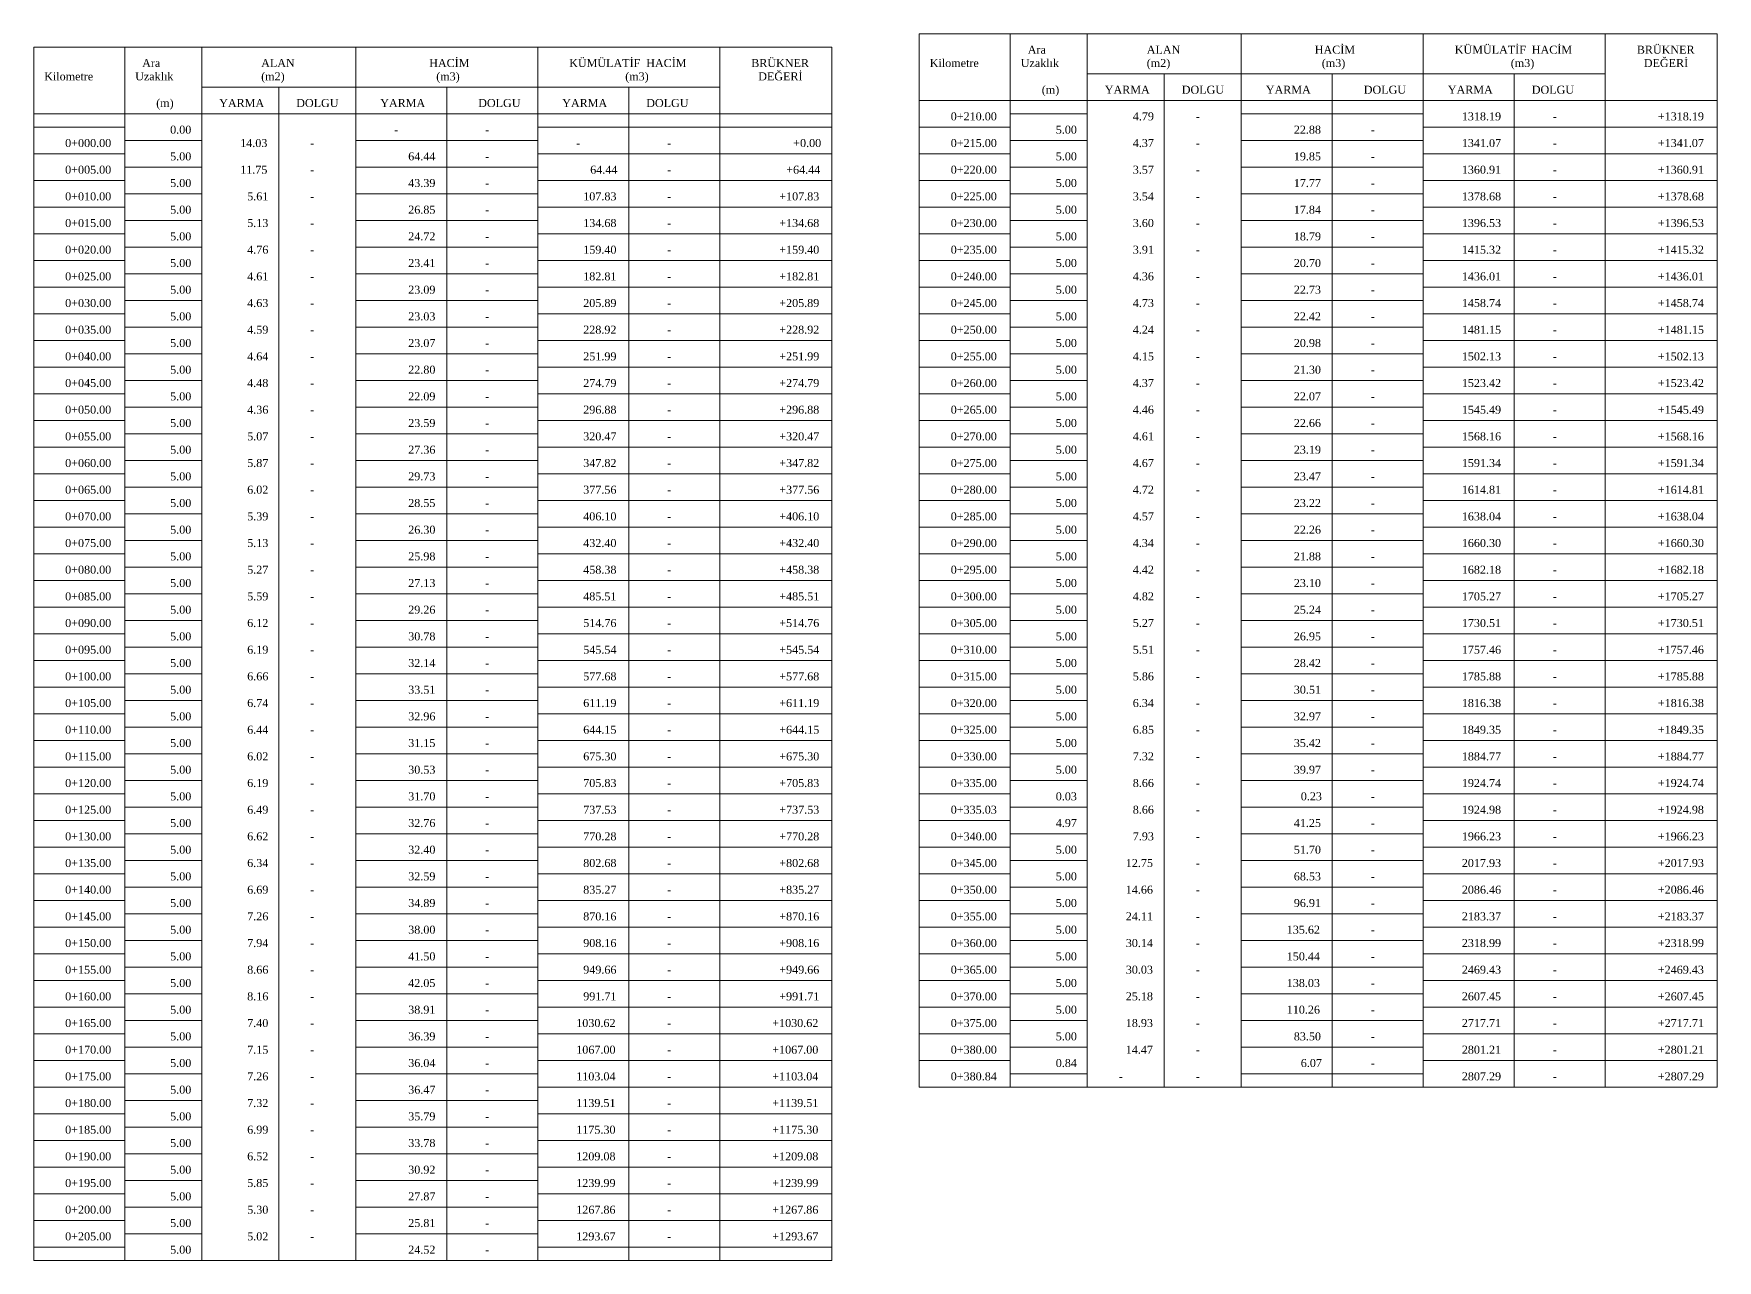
# Model space of a CAD drawing. Header units: metres. Extents: x 478603 to 489313, y 4282657 to 4289463.
# Drawn here: x 485146.6 to 485462.3, y 4284384.2 to 4284614.2 of the extents above; entities that cross this region are included whole.
import ezdxf

# ---------------------------------------------------------------- set-up
doc = ezdxf.new("R2010")
doc.units = ezdxf.units.M
for name, color, linetype, lineweight in [('TB_C', 96, 'Continuous', 0), ('TB_M', 18, 'Continuous', 0), ('TB_R', 1, 'Continuous', 0)]:
    doc.layers.add(name, color=color, linetype=linetype, lineweight=lineweight)
doc.styles.get("Standard").update_dxf_attribs({"font": 'times.ttf'})

msp = doc.modelspace()

# ---------------------------------------------------------------- linework, layer by layer
at = {"layer": 'TB_C'}
for p, q in [((485312.67, 4284614.18), (485462.29, 4284614.18)), ((485312.67, 4284614.18), (485312.67, 4284416.68)), ((485329.73, 4284614.18), (485329.73, 4284416.68)), ((485344.17, 4284614.18), (485344.17, 4284416.68)), ((485373.04, 4284614.18), (485373.04, 4284416.68)), ((485407.17, 4284614.18), (485407.17, 4284416.68)), ((485441.29, 4284614.18), (485441.29, 4284416.68)), ((485462.29, 4284614.18), (485462.29, 4284416.68)), ((485146.64, 4284611.68), (485296.26, 4284611.68)), ((485146.64, 4284611.68), (485146.64, 4284384.18)), ((485163.7, 4284611.68), (485163.7, 4284384.18)), ((485178.14, 4284611.68), (485178.14, 4284384.18)), ((485207.01, 4284611.68), (485207.01, 4284384.18)), ((485241.14, 4284611.68), (485241.14, 4284384.18)), ((485275.26, 4284611.68), (485275.26, 4284384.18)), ((485296.26, 4284611.68), (485296.26, 4284384.18)), ((485344.17, 4284606.68), (485441.29, 4284606.68)), ((485358.61, 4284606.68), (485358.61, 4284416.68)), ((485390.11, 4284606.68), (485390.11, 4284416.68)), ((485424.23, 4284606.68), (485424.23, 4284416.68)), ((485178.14, 4284604.18), (485275.26, 4284604.18)), ((485192.57, 4284604.18), (485192.57, 4284384.18)), ((485224.07, 4284604.18), (485224.07, 4284384.18)), ((485258.2, 4284604.18), (485258.2, 4284384.18)), ((485312.67, 4284601.68), (485462.29, 4284601.68)), ((485146.64, 4284599.18), (485296.26, 4284599.18)), ((485329.73, 4284599.18), (485344.17, 4284599.18)), ((485373.04, 4284599.18), (485407.17, 4284599.18)), ((485146.64, 4284596.68), (485163.7, 4284596.68)), ((485241.14, 4284596.68), (485296.26, 4284596.68)), ((485312.67, 4284596.68), (485329.73, 4284596.68)), ((485407.17, 4284596.68), (485462.29, 4284596.68)), ((485146.64, 4284591.68), (485163.7, 4284591.68)), ((485163.7, 4284594.18), (485178.14, 4284594.18)), ((485207.01, 4284594.18), (485241.14, 4284594.18)), ((485241.14, 4284591.68), (485296.26, 4284591.68)), ((485312.67, 4284591.68), (485329.73, 4284591.68)), ((485329.73, 4284594.18), (485344.17, 4284594.18)), ((485373.04, 4284594.18), (485407.17, 4284594.18)), ((485407.17, 4284591.68), (485462.29, 4284591.68)), ((485163.7, 4284589.18), (485178.14, 4284589.18)), ((485207.01, 4284589.18), (485241.14, 4284589.18)), ((485329.73, 4284589.18), (485344.17, 4284589.18)), ((485373.04, 4284589.18), (485407.17, 4284589.18)), ((485146.64, 4284586.68), (485163.7, 4284586.68)), ((485241.14, 4284586.68), (485296.26, 4284586.68)), ((485312.67, 4284586.68), (485329.73, 4284586.68)), ((485407.17, 4284586.68), (485462.29, 4284586.68)), ((485163.7, 4284584.18), (485178.14, 4284584.18)), ((485207.01, 4284584.18), (485241.14, 4284584.18)), ((485329.73, 4284584.18), (485344.17, 4284584.18)), ((485373.04, 4284584.18), (485407.17, 4284584.18)), ((485146.64, 4284581.68), (485163.7, 4284581.68)), ((485163.7, 4284579.18), (485178.14, 4284579.18)), ((485207.01, 4284579.18), (485241.14, 4284579.18)), ((485241.14, 4284581.68), (485296.26, 4284581.68)), ((485312.67, 4284581.68), (485329.73, 4284581.68)), ((485329.73, 4284579.18), (485344.17, 4284579.18)), ((485373.04, 4284579.18), (485407.17, 4284579.18)), ((485407.17, 4284581.68), (485462.29, 4284581.68)), ((485146.64, 4284576.68), (485163.7, 4284576.68)), ((485241.14, 4284576.68), (485296.26, 4284576.68)), ((485312.67, 4284576.68), (485329.73, 4284576.68)), ((485407.17, 4284576.68), (485462.29, 4284576.68)), ((485163.7, 4284574.18), (485178.14, 4284574.18)), ((485207.01, 4284574.18), (485241.14, 4284574.18)), ((485329.73, 4284574.18), (485344.17, 4284574.18)), ((485373.04, 4284574.18), (485407.17, 4284574.18)), ((485146.64, 4284571.68), (485163.7, 4284571.68)), ((485241.14, 4284571.68), (485296.26, 4284571.68)), ((485312.67, 4284571.68), (485329.73, 4284571.68)), ((485407.17, 4284571.68), (485462.29, 4284571.68)), ((485146.64, 4284566.68), (485163.7, 4284566.68)), ((485163.7, 4284569.18), (485178.14, 4284569.18)), ((485207.01, 4284569.18), (485241.14, 4284569.18)), ((485241.14, 4284566.68), (485296.26, 4284566.68)), ((485312.67, 4284566.68), (485329.73, 4284566.68)), ((485329.73, 4284569.18), (485344.17, 4284569.18)), ((485373.04, 4284569.18), (485407.17, 4284569.18)), ((485407.17, 4284566.68), (485462.29, 4284566.68)), ((485163.7, 4284564.18), (485178.14, 4284564.18)), ((485207.01, 4284564.18), (485241.14, 4284564.18)), ((485329.73, 4284564.18), (485344.17, 4284564.18)), ((485373.04, 4284564.18), (485407.17, 4284564.18)), ((485146.64, 4284561.68), (485163.7, 4284561.68)), ((485241.14, 4284561.68), (485296.26, 4284561.68)), ((485312.67, 4284561.68), (485329.73, 4284561.68)), ((485407.17, 4284561.68), (485462.29, 4284561.68)), ((485163.7, 4284559.18), (485178.14, 4284559.18)), ((485207.01, 4284559.18), (485241.14, 4284559.18)), ((485329.73, 4284559.18), (485344.17, 4284559.18)), ((485373.04, 4284559.18), (485407.17, 4284559.18)), ((485146.64, 4284556.68), (485163.7, 4284556.68)), ((485163.7, 4284554.18), (485178.14, 4284554.18)), ((485207.01, 4284554.18), (485241.14, 4284554.18)), ((485241.14, 4284556.68), (485296.26, 4284556.68)), ((485312.67, 4284556.68), (485329.73, 4284556.68)), ((485329.73, 4284554.18), (485344.17, 4284554.18)), ((485373.04, 4284554.18), (485407.17, 4284554.18)), ((485407.17, 4284556.68), (485462.29, 4284556.68)), ((485146.64, 4284551.68), (485163.7, 4284551.68)), ((485241.14, 4284551.68), (485296.26, 4284551.68)), ((485312.67, 4284551.68), (485329.73, 4284551.68)), ((485407.17, 4284551.68), (485462.29, 4284551.68)), ((485163.7, 4284549.18), (485178.14, 4284549.18)), ((485207.01, 4284549.18), (485241.14, 4284549.18)), ((485329.73, 4284549.18), (485344.17, 4284549.18)), ((485373.04, 4284549.18), (485407.17, 4284549.18)), ((485146.64, 4284546.68), (485163.7, 4284546.68)), ((485241.14, 4284546.68), (485296.26, 4284546.68)), ((485312.67, 4284546.68), (485329.73, 4284546.68)), ((485407.17, 4284546.68), (485462.29, 4284546.68)), ((485146.64, 4284541.68), (485163.7, 4284541.68)), ((485163.7, 4284544.18), (485178.14, 4284544.18)), ((485207.01, 4284544.18), (485241.14, 4284544.18)), ((485241.14, 4284541.68), (485296.26, 4284541.68)), ((485312.67, 4284541.68), (485329.73, 4284541.68)), ((485329.73, 4284544.18), (485344.17, 4284544.18)), ((485373.04, 4284544.18), (485407.17, 4284544.18)), ((485407.17, 4284541.68), (485462.29, 4284541.68)), ((485163.7, 4284539.18), (485178.14, 4284539.18)), ((485207.01, 4284539.18), (485241.14, 4284539.18)), ((485329.73, 4284539.18), (485344.17, 4284539.18)), ((485373.04, 4284539.18), (485407.17, 4284539.18)), ((485146.64, 4284536.68), (485163.7, 4284536.68)), ((485241.14, 4284536.68), (485296.26, 4284536.68)), ((485312.67, 4284536.68), (485329.73, 4284536.68)), ((485407.17, 4284536.68), (485462.29, 4284536.68)), ((485163.7, 4284534.18), (485178.14, 4284534.18)), ((485207.01, 4284534.18), (485241.14, 4284534.18)), ((485329.73, 4284534.18), (485344.17, 4284534.18)), ((485373.04, 4284534.18), (485407.17, 4284534.18)), ((485146.64, 4284531.68), (485163.7, 4284531.68)), ((485163.7, 4284529.18), (485178.14, 4284529.18)), ((485207.01, 4284529.18), (485241.14, 4284529.18)), ((485241.14, 4284531.68), (485296.26, 4284531.68)), ((485312.67, 4284531.68), (485329.73, 4284531.68)), ((485329.73, 4284529.18), (485344.17, 4284529.18)), ((485373.04, 4284529.18), (485407.17, 4284529.18)), ((485407.17, 4284531.68), (485462.29, 4284531.68)), ((485146.64, 4284526.68), (485163.7, 4284526.68)), ((485241.14, 4284526.68), (485296.26, 4284526.68)), ((485312.67, 4284526.68), (485329.73, 4284526.68)), ((485407.17, 4284526.68), (485462.29, 4284526.68)), ((485163.7, 4284524.18), (485178.14, 4284524.18)), ((485207.01, 4284524.18), (485241.14, 4284524.18)), ((485329.73, 4284524.18), (485344.17, 4284524.18)), ((485373.04, 4284524.18), (485407.17, 4284524.18)), ((485146.64, 4284521.68), (485163.7, 4284521.68)), ((485163.7, 4284519.18), (485178.14, 4284519.18)), ((485207.01, 4284519.18), (485241.14, 4284519.18)), ((485241.14, 4284521.68), (485296.26, 4284521.68)), ((485312.67, 4284521.68), (485329.73, 4284521.68)), ((485329.73, 4284519.18), (485344.17, 4284519.18)), ((485373.04, 4284519.18), (485407.17, 4284519.18)), ((485407.17, 4284521.68), (485462.29, 4284521.68)), ((485146.64, 4284516.68), (485163.7, 4284516.68)), ((485241.14, 4284516.68), (485296.26, 4284516.68)), ((485312.67, 4284516.68), (485329.73, 4284516.68)), ((485407.17, 4284516.68), (485462.29, 4284516.68)), ((485163.7, 4284514.18), (485178.14, 4284514.18)), ((485207.01, 4284514.18), (485241.14, 4284514.18)), ((485329.73, 4284514.18), (485344.17, 4284514.18)), ((485373.04, 4284514.18), (485407.17, 4284514.18)), ((485146.64, 4284511.68), (485163.7, 4284511.68)), ((485241.14, 4284511.68), (485296.26, 4284511.68)), ((485312.67, 4284511.68), (485329.73, 4284511.68)), ((485407.17, 4284511.68), (485462.29, 4284511.68)), ((485146.64, 4284506.68), (485163.7, 4284506.68)), ((485163.7, 4284509.18), (485178.14, 4284509.18)), ((485207.01, 4284509.18), (485241.14, 4284509.18)), ((485241.14, 4284506.68), (485296.26, 4284506.68)), ((485312.67, 4284506.68), (485329.73, 4284506.68)), ((485329.73, 4284509.18), (485344.17, 4284509.18)), ((485373.04, 4284509.18), (485407.17, 4284509.18)), ((485407.17, 4284506.68), (485462.29, 4284506.68)), ((485163.7, 4284504.18), (485178.14, 4284504.18)), ((485207.01, 4284504.18), (485241.14, 4284504.18)), ((485329.73, 4284504.18), (485344.17, 4284504.18)), ((485373.04, 4284504.18), (485407.17, 4284504.18)), ((485146.64, 4284501.68), (485163.7, 4284501.68)), ((485241.14, 4284501.68), (485296.26, 4284501.68)), ((485312.67, 4284501.68), (485329.73, 4284501.68)), ((485407.17, 4284501.68), (485462.29, 4284501.68)), ((485163.7, 4284499.18), (485178.14, 4284499.18)), ((485207.01, 4284499.18), (485241.14, 4284499.18)), ((485329.73, 4284499.18), (485344.17, 4284499.18)), ((485373.04, 4284499.18), (485407.17, 4284499.18)), ((485146.64, 4284496.68), (485163.7, 4284496.68)), ((485163.7, 4284494.18), (485178.14, 4284494.18)), ((485207.01, 4284494.18), (485241.14, 4284494.18)), ((485241.14, 4284496.68), (485296.26, 4284496.68)), ((485312.67, 4284496.68), (485329.73, 4284496.68)), ((485329.73, 4284494.18), (485344.17, 4284494.18)), ((485373.04, 4284494.18), (485407.17, 4284494.18)), ((485407.17, 4284496.68), (485462.29, 4284496.68)), ((485146.64, 4284491.68), (485163.7, 4284491.68)), ((485241.14, 4284491.68), (485296.26, 4284491.68)), ((485312.67, 4284491.68), (485329.73, 4284491.68)), ((485407.17, 4284491.68), (485462.29, 4284491.68)), ((485163.7, 4284489.18), (485178.14, 4284489.18)), ((485207.01, 4284489.18), (485241.14, 4284489.18)), ((485329.73, 4284489.18), (485344.17, 4284489.18)), ((485373.04, 4284489.18), (485407.17, 4284489.18)), ((485146.64, 4284486.68), (485163.7, 4284486.68)), ((485241.14, 4284486.68), (485296.26, 4284486.68)), ((485312.67, 4284486.68), (485329.73, 4284486.68)), ((485407.17, 4284486.68), (485462.29, 4284486.68)), ((485146.64, 4284481.68), (485163.7, 4284481.68)), ((485163.7, 4284484.18), (485178.14, 4284484.18)), ((485207.01, 4284484.18), (485241.14, 4284484.18)), ((485241.14, 4284481.68), (485296.26, 4284481.68)), ((485312.67, 4284481.68), (485329.73, 4284481.68)), ((485329.73, 4284484.18), (485344.17, 4284484.18)), ((485373.04, 4284484.18), (485407.17, 4284484.18)), ((485407.17, 4284481.68), (485462.29, 4284481.68)), ((485163.7, 4284479.18), (485178.14, 4284479.18)), ((485207.01, 4284479.18), (485241.14, 4284479.18)), ((485329.73, 4284479.18), (485344.17, 4284479.18)), ((485373.04, 4284479.18), (485407.17, 4284479.18)), ((485146.64, 4284476.68), (485163.7, 4284476.68)), ((485241.14, 4284476.68), (485296.26, 4284476.68)), ((485312.67, 4284476.68), (485329.73, 4284476.68)), ((485407.17, 4284476.68), (485462.29, 4284476.68)), ((485163.7, 4284474.18), (485178.14, 4284474.18)), ((485207.01, 4284474.18), (485241.14, 4284474.18)), ((485329.73, 4284474.18), (485344.17, 4284474.18)), ((485373.04, 4284474.18), (485407.17, 4284474.18)), ((485146.64, 4284471.68), (485163.7, 4284471.68)), ((485163.7, 4284469.18), (485178.14, 4284469.18)), ((485207.01, 4284469.18), (485241.14, 4284469.18)), ((485241.14, 4284471.68), (485296.26, 4284471.68)), ((485312.67, 4284471.68), (485329.73, 4284471.68)), ((485329.73, 4284469.18), (485344.17, 4284469.18)), ((485373.04, 4284469.18), (485407.17, 4284469.18)), ((485407.17, 4284471.68), (485462.29, 4284471.68)), ((485146.64, 4284466.68), (485163.7, 4284466.68)), ((485241.14, 4284466.68), (485296.26, 4284466.68)), ((485312.67, 4284466.68), (485329.73, 4284466.68)), ((485407.17, 4284466.68), (485462.29, 4284466.68)), ((485163.7, 4284464.18), (485178.14, 4284464.18)), ((485207.01, 4284464.18), (485241.14, 4284464.18)), ((485329.73, 4284464.18), (485344.17, 4284464.18)), ((485373.04, 4284464.18), (485407.17, 4284464.18)), ((485146.64, 4284461.68), (485163.7, 4284461.68)), ((485163.7, 4284459.18), (485178.14, 4284459.18)), ((485207.01, 4284459.18), (485241.14, 4284459.18)), ((485241.14, 4284461.68), (485296.26, 4284461.68)), ((485312.67, 4284461.68), (485329.73, 4284461.68)), ((485329.73, 4284459.18), (485344.17, 4284459.18)), ((485373.04, 4284459.18), (485407.17, 4284459.18)), ((485407.17, 4284461.68), (485462.29, 4284461.68)), ((485146.64, 4284456.68), (485163.7, 4284456.68)), ((485241.14, 4284456.68), (485296.26, 4284456.68)), ((485312.67, 4284456.68), (485329.73, 4284456.68)), ((485407.17, 4284456.68), (485462.29, 4284456.68)), ((485163.7, 4284454.18), (485178.14, 4284454.18)), ((485207.01, 4284454.18), (485241.14, 4284454.18)), ((485329.73, 4284454.18), (485344.17, 4284454.18)), ((485373.04, 4284454.18), (485407.17, 4284454.18)), ((485146.64, 4284451.68), (485163.7, 4284451.68)), ((485241.14, 4284451.68), (485296.26, 4284451.68)), ((485312.67, 4284451.68), (485329.73, 4284451.68)), ((485407.17, 4284451.68), (485462.29, 4284451.68)), ((485146.64, 4284446.68), (485163.7, 4284446.68)), ((485163.7, 4284449.18), (485178.14, 4284449.18)), ((485207.01, 4284449.18), (485241.14, 4284449.18)), ((485241.14, 4284446.68), (485296.26, 4284446.68)), ((485312.67, 4284446.68), (485329.73, 4284446.68)), ((485329.73, 4284449.18), (485344.17, 4284449.18)), ((485373.04, 4284449.18), (485407.17, 4284449.18)), ((485407.17, 4284446.68), (485462.29, 4284446.68)), ((485163.7, 4284444.18), (485178.14, 4284444.18)), ((485207.01, 4284444.18), (485241.14, 4284444.18)), ((485329.73, 4284444.18), (485344.17, 4284444.18)), ((485373.04, 4284444.18), (485407.17, 4284444.18)), ((485146.64, 4284441.68), (485163.7, 4284441.68)), ((485241.14, 4284441.68), (485296.26, 4284441.68)), ((485312.67, 4284441.68), (485329.73, 4284441.68)), ((485407.17, 4284441.68), (485462.29, 4284441.68)), ((485163.7, 4284439.18), (485178.14, 4284439.18)), ((485207.01, 4284439.18), (485241.14, 4284439.18)), ((485329.73, 4284439.18), (485344.17, 4284439.18)), ((485373.04, 4284439.18), (485407.17, 4284439.18)), ((485146.64, 4284436.68), (485163.7, 4284436.68)), ((485163.7, 4284434.18), (485178.14, 4284434.18)), ((485207.01, 4284434.18), (485241.14, 4284434.18)), ((485241.14, 4284436.68), (485296.26, 4284436.68)), ((485312.67, 4284436.68), (485329.73, 4284436.68)), ((485329.73, 4284434.18), (485344.17, 4284434.18)), ((485373.04, 4284434.18), (485407.17, 4284434.18)), ((485407.17, 4284436.68), (485462.29, 4284436.68)), ((485146.64, 4284431.68), (485163.7, 4284431.68)), ((485241.14, 4284431.68), (485296.26, 4284431.68)), ((485312.67, 4284431.68), (485329.73, 4284431.68)), ((485407.17, 4284431.68), (485462.29, 4284431.68)), ((485163.7, 4284429.18), (485178.14, 4284429.18)), ((485207.01, 4284429.18), (485241.14, 4284429.18)), ((485329.73, 4284429.18), (485344.17, 4284429.18)), ((485373.04, 4284429.18), (485407.17, 4284429.18)), ((485146.64, 4284426.68), (485163.7, 4284426.68)), ((485241.14, 4284426.68), (485296.26, 4284426.68)), ((485312.67, 4284426.68), (485329.73, 4284426.68)), ((485407.17, 4284426.68), (485462.29, 4284426.68)), ((485146.64, 4284421.68), (485163.7, 4284421.68)), ((485163.7, 4284424.18), (485178.14, 4284424.18)), ((485207.01, 4284424.18), (485241.14, 4284424.18)), ((485241.14, 4284421.68), (485296.26, 4284421.68)), ((485312.67, 4284421.68), (485329.73, 4284421.68)), ((485329.73, 4284424.18), (485344.17, 4284424.18)), ((485373.04, 4284424.18), (485407.17, 4284424.18)), ((485407.17, 4284421.68), (485462.29, 4284421.68)), ((485163.7, 4284419.18), (485178.14, 4284419.18)), ((485207.01, 4284419.18), (485241.14, 4284419.18)), ((485329.73, 4284419.18), (485344.17, 4284419.18)), ((485373.04, 4284419.18), (485407.17, 4284419.18)), ((485146.64, 4284416.68), (485163.7, 4284416.68)), ((485241.14, 4284416.68), (485296.26, 4284416.68)), ((485312.67, 4284416.68), (485462.29, 4284416.68)), ((485163.7, 4284414.18), (485178.14, 4284414.18)), ((485207.01, 4284414.18), (485241.14, 4284414.18)), ((485146.64, 4284411.68), (485163.7, 4284411.68)), ((485163.7, 4284409.18), (485178.14, 4284409.18)), ((485207.01, 4284409.18), (485241.14, 4284409.18)), ((485241.14, 4284411.68), (485296.26, 4284411.68)), ((485146.64, 4284406.68), (485163.7, 4284406.68)), ((485241.14, 4284406.68), (485296.26, 4284406.68)), ((485163.7, 4284404.18), (485178.14, 4284404.18)), ((485207.01, 4284404.18), (485241.14, 4284404.18)), ((485146.64, 4284401.68), (485163.7, 4284401.68)), ((485163.7, 4284399.18), (485178.14, 4284399.18)), ((485207.01, 4284399.18), (485241.14, 4284399.18)), ((485241.14, 4284401.68), (485296.26, 4284401.68)), ((485146.64, 4284396.68), (485163.7, 4284396.68)), ((485241.14, 4284396.68), (485296.26, 4284396.68)), ((485163.7, 4284394.18), (485178.14, 4284394.18)), ((485207.01, 4284394.18), (485241.14, 4284394.18)), ((485146.64, 4284391.68), (485163.7, 4284391.68)), ((485241.14, 4284391.68), (485296.26, 4284391.68)), ((485146.64, 4284386.68), (485163.7, 4284386.68)), ((485163.7, 4284389.18), (485178.14, 4284389.18)), ((485207.01, 4284389.18), (485241.14, 4284389.18)), ((485241.14, 4284386.68), (485296.26, 4284386.68)), ((485146.64, 4284384.18), (485296.26, 4284384.18))]:
    msp.add_line(p, q, dxfattribs=at)

# ---------------------------------------------------------------- texts
at = {"layer": 'TB_M'}
for s, p in [('Ara', (485333.01, 4284610.43)), ('ALAN', (485355.32, 4284610.43)), ('HACİM', (485386.82, 4284610.43)), ('KÜMÜLATİF', (485413.07, 4284610.43)), ('HACİM', (485427.51, 4284610.43)), ('BRÜKNER', (485447.2, 4284610.43)), ('Ara', (485166.98, 4284607.93)), ('ALAN', (485189.29, 4284607.93)), ('HACİM', (485220.79, 4284607.93)), ('KÜMÜLATİF', (485247.04, 4284607.93)), ('HACİM', (485261.48, 4284607.93)), ('BRÜKNER', (485281.17, 4284607.93)), ('Kilometre', (485314.64, 4284607.93)), ('Uzaklık', (485331.7, 4284607.93)), ('(m2)', (485355.32, 4284607.93)), ('(m3)', (485388.14, 4284607.93)), ('(m3)', (485423.57, 4284607.93)), ('DEĞERİ', (485448.51, 4284607.93)), ('Kilometre', (485148.61, 4284605.43)), ('Uzaklık', (485165.67, 4284605.43)), ('(m2)', (485189.29, 4284605.43)), ('(m3)', (485222.11, 4284605.43)), ('(m3)', (485257.54, 4284605.43)), ('DEĞERİ', (485282.48, 4284605.43)), ('(m)', (485335.64, 4284602.93)), ('YARMA', (485347.45, 4284602.93)), ('DOLGU', (485361.89, 4284602.93)), ('YARMA', (485377.64, 4284602.93)), ('DOLGU', (485396.01, 4284602.93)), ('YARMA', (485411.76, 4284602.93)), ('DOLGU', (485427.51, 4284602.93)), ('(m)', (485169.61, 4284600.43)), ('YARMA', (485181.42, 4284600.43)), ('DOLGU', (485195.86, 4284600.43)), ('YARMA', (485211.61, 4284600.43)), ('DOLGU', (485229.98, 4284600.43)), ('YARMA', (485245.73, 4284600.43)), ('DOLGU', (485261.48, 4284600.43)), ('0+210.00', (485318.57, 4284597.93)), ('-', (485364.51, 4284597.93)), ('-', (485431.45, 4284597.93)), ('-', (485214.23, 4284595.43)), ('-', (485231.29, 4284595.43)), ('-', (485397.32, 4284595.43)), ('0+000.00', (485152.54, 4284592.93)), ('-', (485198.48, 4284592.93)), ('-', (485248.36, 4284592.93)), ('-', (485265.42, 4284592.93)), ('0+215.00', (485318.57, 4284592.93)), ('-', (485364.51, 4284592.93)), ('-', (485431.45, 4284592.93)), ('0+005.00', (485152.54, 4284587.93)), ('-', (485198.48, 4284587.93)), ('-', (485231.29, 4284590.43)), ('-', (485265.42, 4284587.93)), ('0+220.00', (485318.57, 4284587.93)), ('-', (485364.51, 4284587.93)), ('-', (485397.32, 4284590.43)), ('-', (485431.45, 4284587.93)), ('-', (485231.29, 4284585.43)), ('-', (485397.32, 4284585.43)), ('0+010.00', (485152.54, 4284582.93)), ('-', (485198.48, 4284582.93)), ('-', (485265.42, 4284582.93)), ('0+225.00', (485318.57, 4284582.93)), ('-', (485364.51, 4284582.93)), ('-', (485431.45, 4284582.93)), ('0+015.00', (485152.54, 4284577.93)), ('-', (485231.29, 4284580.43)), ('0+230.00', (485318.57, 4284577.93)), ('-', (485397.32, 4284580.43)), ('-', (485198.48, 4284577.93)), ('-', (485231.29, 4284575.43)), ('-', (485265.42, 4284577.93)), ('-', (485364.51, 4284577.93)), ('-', (485397.32, 4284575.43)), ('-', (485431.45, 4284577.93)), ('0+020.00', (485152.54, 4284572.93)), ('-', (485198.48, 4284572.93)), ('-', (485265.42, 4284572.93)), ('0+235.00', (485318.57, 4284572.93)), ('-', (485364.51, 4284572.93)), ('-', (485431.45, 4284572.93)), ('-', (485231.29, 4284570.43)), ('-', (485397.32, 4284570.43)), ('0+025.00', (485152.54, 4284567.93)), ('-', (485198.48, 4284567.93)), ('-', (485265.42, 4284567.93)), ('0+240.00', (485318.57, 4284567.93)), ('-', (485364.51, 4284567.93)), ('-', (485431.45, 4284567.93)), ('0+030.00', (485152.54, 4284562.93)), ('-', (485198.48, 4284562.93)), ('-', (485231.29, 4284565.43)), ('-', (485265.42, 4284562.93)), ('0+245.00', (485318.57, 4284562.93)), ('-', (485364.51, 4284562.93)), ('-', (485397.32, 4284565.43)), ('-', (485431.45, 4284562.93)), ('-', (485231.29, 4284560.43)), ('-', (485397.32, 4284560.43)), ('0+035.00', (485152.54, 4284557.93)), ('-', (485198.48, 4284557.93)), ('-', (485265.42, 4284557.93)), ('0+250.00', (485318.57, 4284557.93)), ('-', (485364.51, 4284557.93)), ('-', (485431.45, 4284557.93)), ('0+040.00', (485152.54, 4284552.93)), ('-', (485231.29, 4284555.43)), ('0+255.00', (485318.57, 4284552.93)), ('-', (485397.32, 4284555.43)), ('-', (485198.48, 4284552.93)), ('-', (485231.29, 4284550.43)), ('-', (485265.42, 4284552.93)), ('-', (485364.51, 4284552.93)), ('-', (485397.32, 4284550.43)), ('-', (485431.45, 4284552.93)), ('0+045.00', (485152.54, 4284547.93)), ('-', (485198.48, 4284547.93)), ('-', (485265.42, 4284547.93)), ('0+260.00', (485318.57, 4284547.93)), ('-', (485364.51, 4284547.93)), ('-', (485431.45, 4284547.93)), ('0+050.00', (485152.54, 4284542.93)), ('-', (485231.29, 4284545.43)), ('0+265.00', (485318.57, 4284542.93)), ('-', (485397.32, 4284545.43)), ('-', (485198.48, 4284542.93)), ('-', (485265.42, 4284542.93)), ('-', (485364.51, 4284542.93)), ('-', (485431.45, 4284542.93)), ('0+055.00', (485152.54, 4284537.93)), ('-', (485198.48, 4284537.93)), ('-', (485231.29, 4284540.43)), ('-', (485265.42, 4284537.93)), ('0+270.00', (485318.57, 4284537.93)), ('-', (485364.51, 4284537.93)), ('-', (485397.32, 4284540.43)), ('-', (485431.45, 4284537.93)), ('-', (485231.29, 4284535.43)), ('-', (485397.32, 4284535.43)), ('0+060.00', (485152.54, 4284532.93)), ('-', (485198.48, 4284532.93)), ('-', (485265.42, 4284532.93)), ('0+275.00', (485318.57, 4284532.93)), ('-', (485364.51, 4284532.93)), ('-', (485431.45, 4284532.93)), ('0+065.00', (485152.54, 4284527.93)), ('-', (485198.48, 4284527.93)), ('-', (485231.29, 4284530.43)), ('-', (485265.42, 4284527.93)), ('0+280.00', (485318.57, 4284527.93)), ('-', (485364.51, 4284527.93)), ('-', (485397.32, 4284530.43)), ('-', (485431.45, 4284527.93)), ('-', (485231.29, 4284525.43)), ('-', (485397.32, 4284525.43)), ('0+070.00', (485152.54, 4284522.93)), ('-', (485198.48, 4284522.93)), ('-', (485265.42, 4284522.93)), ('0+285.00', (485318.57, 4284522.93)), ('-', (485364.51, 4284522.93)), ('-', (485431.45, 4284522.93)), ('0+075.00', (485152.54, 4284517.93)), ('-', (485231.29, 4284520.43)), ('0+290.00', (485318.57, 4284517.93)), ('-', (485397.32, 4284520.43)), ('-', (485198.48, 4284517.93)), ('-', (485231.29, 4284515.43)), ('-', (485265.42, 4284517.93)), ('-', (485364.51, 4284517.93)), ('-', (485397.32, 4284515.43)), ('-', (485431.45, 4284517.93)), ('0+080.00', (485152.54, 4284512.93)), ('-', (485198.48, 4284512.93)), ('-', (485265.42, 4284512.93)), ('0+295.00', (485318.57, 4284512.93)), ('-', (485364.51, 4284512.93)), ('-', (485431.45, 4284512.93)), ('-', (485231.29, 4284510.43)), ('-', (485397.32, 4284510.43)), ('0+085.00', (485152.54, 4284507.93)), ('-', (485198.48, 4284507.93)), ('-', (485265.42, 4284507.93)), ('0+300.00', (485318.57, 4284507.93)), ('-', (485364.51, 4284507.93)), ('-', (485431.45, 4284507.93)), ('0+090.00', (485152.54, 4284502.93)), ('-', (485198.48, 4284502.93)), ('-', (485231.29, 4284505.43)), ('-', (485265.42, 4284502.93)), ('0+305.00', (485318.57, 4284502.93)), ('-', (485364.51, 4284502.93)), ('-', (485397.32, 4284505.43)), ('-', (485431.45, 4284502.93)), ('-', (485231.29, 4284500.43)), ('-', (485397.32, 4284500.43)), ('0+095.00', (485152.54, 4284497.93)), ('-', (485198.48, 4284497.93)), ('-', (485265.42, 4284497.93)), ('0+310.00', (485318.57, 4284497.93)), ('-', (485364.51, 4284497.93)), ('-', (485431.45, 4284497.93)), ('0+100.00', (485152.54, 4284492.93)), ('-', (485231.29, 4284495.43)), ('0+315.00', (485318.57, 4284492.93)), ('-', (485397.32, 4284495.43)), ('-', (485198.48, 4284492.93)), ('-', (485231.29, 4284490.43)), ('-', (485265.42, 4284492.93)), ('-', (485364.51, 4284492.93)), ('-', (485397.32, 4284490.43)), ('-', (485431.45, 4284492.93)), ('0+105.00', (485152.54, 4284487.93)), ('-', (485198.48, 4284487.93)), ('-', (485265.42, 4284487.93)), ('0+320.00', (485318.57, 4284487.93)), ('-', (485364.51, 4284487.93)), ('-', (485431.45, 4284487.93)), ('0+110.00', (485152.54, 4284482.93)), ('-', (485231.29, 4284485.43)), ('0+325.00', (485318.57, 4284482.93)), ('-', (485397.32, 4284485.43)), ('-', (485198.48, 4284482.93)), ('-', (485265.42, 4284482.93)), ('-', (485364.51, 4284482.93)), ('-', (485431.45, 4284482.93)), ('0+115.00', (485152.54, 4284477.93)), ('-', (485198.48, 4284477.93)), ('-', (485231.29, 4284480.43)), ('-', (485265.42, 4284477.93)), ('0+330.00', (485318.57, 4284477.93)), ('-', (485364.51, 4284477.93)), ('-', (485397.32, 4284480.43)), ('-', (485431.45, 4284477.93)), ('-', (485231.29, 4284475.43)), ('-', (485397.32, 4284475.43)), ('0+120.00', (485152.54, 4284472.93)), ('-', (485198.48, 4284472.93)), ('-', (485265.42, 4284472.93)), ('0+335.00', (485318.57, 4284472.93)), ('-', (485364.51, 4284472.93)), ('-', (485431.45, 4284472.93)), ('0+125.00', (485152.54, 4284467.93)), ('-', (485231.29, 4284470.43)), ('0+335.03', (485318.57, 4284467.93)), ('-', (485397.32, 4284470.43)), ('-', (485198.48, 4284467.93)), ('-', (485231.29, 4284465.43)), ('-', (485265.42, 4284467.93)), ('-', (485364.51, 4284467.93)), ('-', (485397.32, 4284465.43)), ('-', (485431.45, 4284467.93)), ('0+130.00', (485152.54, 4284462.93)), ('-', (485198.48, 4284462.93)), ('-', (485265.42, 4284462.93)), ('0+340.00', (485318.57, 4284462.93)), ('-', (485364.51, 4284462.93)), ('-', (485431.45, 4284462.93)), ('0+135.00', (485152.54, 4284457.93)), ('-', (485231.29, 4284460.43)), ('0+345.00', (485318.57, 4284457.93)), ('-', (485397.32, 4284460.43)), ('-', (485198.48, 4284457.93)), ('-', (485231.29, 4284455.43)), ('-', (485265.42, 4284457.93)), ('-', (485364.51, 4284457.93)), ('-', (485397.32, 4284455.43)), ('-', (485431.45, 4284457.93)), ('0+140.00', (485152.54, 4284452.93)), ('-', (485198.48, 4284452.93)), ('-', (485265.42, 4284452.93)), ('0+350.00', (485318.57, 4284452.93)), ('-', (485364.51, 4284452.93)), ('-', (485431.45, 4284452.93)), ('-', (485231.29, 4284450.43)), ('-', (485397.32, 4284450.43)), ('0+145.00', (485152.54, 4284447.93)), ('-', (485198.48, 4284447.93)), ('-', (485265.42, 4284447.93)), ('0+355.00', (485318.57, 4284447.93)), ('-', (485364.51, 4284447.93)), ('-', (485431.45, 4284447.93)), ('0+150.00', (485152.54, 4284442.93)), ('-', (485198.48, 4284442.93)), ('-', (485231.29, 4284445.43)), ('-', (485265.42, 4284442.93)), ('0+360.00', (485318.57, 4284442.93)), ('-', (485364.51, 4284442.93)), ('-', (485397.32, 4284445.43)), ('-', (485431.45, 4284442.93)), ('-', (485231.29, 4284440.43)), ('-', (485397.32, 4284440.43)), ('0+155.00', (485152.54, 4284437.93)), ('-', (485198.48, 4284437.93)), ('-', (485265.42, 4284437.93)), ('0+365.00', (485318.57, 4284437.93)), ('-', (485364.51, 4284437.93)), ('-', (485431.45, 4284437.93)), ('0+160.00', (485152.54, 4284432.93)), ('-', (485231.29, 4284435.43)), ('0+370.00', (485318.57, 4284432.93)), ('-', (485397.32, 4284435.43)), ('-', (485198.48, 4284432.93)), ('-', (485231.29, 4284430.43)), ('-', (485265.42, 4284432.93)), ('-', (485364.51, 4284432.93)), ('-', (485397.32, 4284430.43)), ('-', (485431.45, 4284432.93)), ('0+165.00', (485152.54, 4284427.93)), ('-', (485198.48, 4284427.93)), ('-', (485265.42, 4284427.93)), ('0+375.00', (485318.57, 4284427.93)), ('-', (485364.51, 4284427.93)), ('-', (485431.45, 4284427.93)), ('0+170.00', (485152.54, 4284422.93)), ('-', (485231.29, 4284425.43)), ('0+380.00', (485318.57, 4284422.93)), ('-', (485397.32, 4284425.43)), ('-', (485198.48, 4284422.93)), ('-', (485265.42, 4284422.93)), ('-', (485364.51, 4284422.93)), ('-', (485431.45, 4284422.93)), ('0+175.00', (485152.54, 4284417.93)), ('-', (485198.48, 4284417.93)), ('-', (485231.29, 4284420.43)), ('-', (485265.42, 4284417.93)), ('0+380.84', (485318.57, 4284417.93)), ('-', (485350.07, 4284417.93)), ('-', (485364.51, 4284417.93)), ('-', (485397.32, 4284420.43)), ('-', (485431.45, 4284417.93)), ('-', (485231.29, 4284415.43)), ('0+180.00', (485152.54, 4284412.93)), ('-', (485198.48, 4284412.93)), ('-', (485265.42, 4284412.93)), ('0+185.00', (485152.54, 4284407.93)), ('-', (485231.29, 4284410.43)), ('-', (485198.48, 4284407.93)), ('-', (485231.29, 4284405.43)), ('-', (485265.42, 4284407.93)), ('0+190.00', (485152.54, 4284402.93)), ('-', (485198.48, 4284402.93)), ('-', (485265.42, 4284402.93)), ('0+195.00', (485152.54, 4284397.93)), ('-', (485231.29, 4284400.43)), ('-', (485198.48, 4284397.93)), ('-', (485231.29, 4284395.43)), ('-', (485265.42, 4284397.93)), ('0+200.00', (485152.54, 4284392.93)), ('-', (485198.48, 4284392.93)), ('-', (485265.42, 4284392.93)), ('-', (485231.29, 4284390.43)), ('0+205.00', (485152.54, 4284387.93)), ('-', (485198.48, 4284387.93)), ('-', (485265.42, 4284387.93)), ('-', (485231.29, 4284385.43))]:
    msp.add_text(s, height=1.5, dxfattribs=at).set_placement(p)
at = {"layer": 'TB_R'}
for s, p in [('4.79', (485352.7, 4284597.93)), ('1318.19', (485414.39, 4284597.93)), ('+1318.19', (485451.14, 4284597.93)), ('0.00', (485172.23, 4284595.43)), ('5.00', (485338.26, 4284595.43)), ('22.88', (485382.89, 4284595.43)), ('5.00', (485172.23, 4284590.43)), ('14.03', (485185.36, 4284592.93)), ('64.44', (485216.86, 4284590.43)), ('+0.00', (485289.04, 4284592.93)), ('5.00', (485338.26, 4284590.43)), ('4.37', (485352.7, 4284592.93)), ('19.85', (485382.89, 4284590.43)), ('1341.07', (485414.39, 4284592.93)), ('+1341.07', (485451.14, 4284592.93)), ('11.75', (485185.36, 4284587.93)), ('64.44', (485250.98, 4284587.93)), ('+64.44', (485287.73, 4284587.93)), ('3.57', (485352.7, 4284587.93)), ('1360.91', (485414.39, 4284587.93)), ('+1360.91', (485451.14, 4284587.93)), ('5.00', (485172.23, 4284585.43)), ('43.39', (485216.86, 4284585.43)), ('5.00', (485338.26, 4284585.43)), ('17.77', (485382.89, 4284585.43)), ('5.61', (485186.67, 4284582.93)), ('107.83', (485249.67, 4284582.93)), ('+107.83', (485286.42, 4284582.93)), ('3.54', (485352.7, 4284582.93)), ('1378.68', (485414.39, 4284582.93)), ('+1378.68', (485451.14, 4284582.93)), ('5.00', (485172.23, 4284580.43)), ('5.13', (485186.67, 4284577.93)), ('26.85', (485216.86, 4284580.43)), ('134.68', (485249.67, 4284577.93)), ('+134.68', (485286.42, 4284577.93)), ('5.00', (485338.26, 4284580.43)), ('3.60', (485352.7, 4284577.93)), ('17.84', (485382.89, 4284580.43)), ('1396.53', (485414.39, 4284577.93)), ('+1396.53', (485451.14, 4284577.93)), ('5.00', (485172.23, 4284575.43)), ('24.72', (485216.86, 4284575.43)), ('5.00', (485338.26, 4284575.43)), ('18.79', (485382.89, 4284575.43)), ('4.76', (485186.67, 4284572.93)), ('159.40', (485249.67, 4284572.93)), ('+159.40', (485286.42, 4284572.93)), ('3.91', (485352.7, 4284572.93)), ('1415.32', (485414.39, 4284572.93)), ('+1415.32', (485451.14, 4284572.93)), ('5.00', (485172.23, 4284570.43)), ('23.41', (485216.86, 4284570.43)), ('5.00', (485338.26, 4284570.43)), ('20.70', (485382.89, 4284570.43)), ('5.00', (485172.23, 4284565.43)), ('4.61', (485186.67, 4284567.93)), ('23.09', (485216.86, 4284565.43)), ('182.81', (485249.67, 4284567.93)), ('+182.81', (485286.42, 4284567.93)), ('5.00', (485338.26, 4284565.43)), ('4.36', (485352.7, 4284567.93)), ('22.73', (485382.89, 4284565.43)), ('1436.01', (485414.39, 4284567.93)), ('+1436.01', (485451.14, 4284567.93)), ('4.63', (485186.67, 4284562.93)), ('205.89', (485249.67, 4284562.93)), ('+205.89', (485286.42, 4284562.93)), ('4.73', (485352.7, 4284562.93)), ('1458.74', (485414.39, 4284562.93)), ('+1458.74', (485451.14, 4284562.93)), ('5.00', (485172.23, 4284560.43)), ('23.03', (485216.86, 4284560.43)), ('5.00', (485338.26, 4284560.43)), ('22.42', (485382.89, 4284560.43)), ('5.00', (485172.23, 4284555.43)), ('4.59', (485186.67, 4284557.93)), ('23.07', (485216.86, 4284555.43)), ('228.92', (485249.67, 4284557.93)), ('+228.92', (485286.42, 4284557.93)), ('5.00', (485338.26, 4284555.43)), ('4.24', (485352.7, 4284557.93)), ('20.98', (485382.89, 4284555.43)), ('1481.15', (485414.39, 4284557.93)), ('+1481.15', (485451.14, 4284557.93)), ('4.64', (485186.67, 4284552.93)), ('251.99', (485249.67, 4284552.93)), ('+251.99', (485286.42, 4284552.93)), ('4.15', (485352.7, 4284552.93)), ('1502.13', (485414.39, 4284552.93)), ('+1502.13', (485451.14, 4284552.93)), ('5.00', (485172.23, 4284550.43)), ('22.80', (485216.86, 4284550.43)), ('5.00', (485338.26, 4284550.43)), ('21.30', (485382.89, 4284550.43)), ('4.48', (485186.67, 4284547.93)), ('274.79', (485249.67, 4284547.93)), ('+274.79', (485286.42, 4284547.93)), ('4.37', (485352.7, 4284547.93)), ('1523.42', (485414.39, 4284547.93)), ('+1523.42', (485451.14, 4284547.93)), ('5.00', (485172.23, 4284545.43)), ('4.36', (485186.67, 4284542.93)), ('22.09', (485216.86, 4284545.43)), ('296.88', (485249.67, 4284542.93)), ('+296.88', (485286.42, 4284542.93)), ('5.00', (485338.26, 4284545.43)), ('4.46', (485352.7, 4284542.93)), ('22.07', (485382.89, 4284545.43)), ('1545.49', (485414.39, 4284542.93)), ('+1545.49', (485451.14, 4284542.93)), ('5.00', (485172.23, 4284540.43)), ('23.59', (485216.86, 4284540.43)), ('5.00', (485338.26, 4284540.43)), ('22.66', (485382.89, 4284540.43)), ('5.07', (485186.67, 4284537.93)), ('320.47', (485249.67, 4284537.93)), ('+320.47', (485286.42, 4284537.93)), ('4.61', (485352.7, 4284537.93)), ('1568.16', (485414.39, 4284537.93)), ('+1568.16', (485451.14, 4284537.93)), ('5.00', (485172.23, 4284535.43)), ('27.36', (485216.86, 4284535.43)), ('5.00', (485338.26, 4284535.43)), ('23.19', (485382.89, 4284535.43)), ('5.00', (485172.23, 4284530.43)), ('5.87', (485186.67, 4284532.93)), ('29.73', (485216.86, 4284530.43)), ('347.82', (485249.67, 4284532.93)), ('+347.82', (485286.42, 4284532.93)), ('5.00', (485338.26, 4284530.43)), ('4.67', (485352.7, 4284532.93)), ('23.47', (485382.89, 4284530.43)), ('1591.34', (485414.39, 4284532.93)), ('+1591.34', (485451.14, 4284532.93)), ('6.02', (485186.67, 4284527.93)), ('377.56', (485249.67, 4284527.93)), ('+377.56', (485286.42, 4284527.93)), ('4.72', (485352.7, 4284527.93)), ('1614.81', (485414.39, 4284527.93)), ('+1614.81', (485451.14, 4284527.93)), ('5.00', (485172.23, 4284525.43)), ('28.55', (485216.86, 4284525.43)), ('5.00', (485338.26, 4284525.43)), ('23.22', (485382.89, 4284525.43)), ('5.39', (485186.67, 4284522.93)), ('406.10', (485249.67, 4284522.93)), ('+406.10', (485286.42, 4284522.93)), ('4.57', (485352.7, 4284522.93)), ('1638.04', (485414.39, 4284522.93)), ('+1638.04', (485451.14, 4284522.93)), ('5.00', (485172.23, 4284520.43)), ('5.13', (485186.67, 4284517.93)), ('26.30', (485216.86, 4284520.43)), ('432.40', (485249.67, 4284517.93)), ('+432.40', (485286.42, 4284517.93)), ('5.00', (485338.26, 4284520.43)), ('4.34', (485352.7, 4284517.93)), ('22.26', (485382.89, 4284520.43)), ('1660.30', (485414.39, 4284517.93)), ('+1660.30', (485451.14, 4284517.93)), ('5.00', (485172.23, 4284515.43)), ('25.98', (485216.86, 4284515.43)), ('5.00', (485338.26, 4284515.43)), ('21.88', (485382.89, 4284515.43)), ('5.27', (485186.67, 4284512.93)), ('458.38', (485249.67, 4284512.93)), ('+458.38', (485286.42, 4284512.93)), ('4.42', (485352.7, 4284512.93)), ('1682.18', (485414.39, 4284512.93)), ('+1682.18', (485451.14, 4284512.93)), ('5.00', (485172.23, 4284510.43)), ('27.13', (485216.86, 4284510.43)), ('5.00', (485338.26, 4284510.43)), ('23.10', (485382.89, 4284510.43)), ('5.00', (485172.23, 4284505.43)), ('5.59', (485186.67, 4284507.93)), ('29.26', (485216.86, 4284505.43)), ('485.51', (485249.67, 4284507.93)), ('+485.51', (485286.42, 4284507.93)), ('5.00', (485338.26, 4284505.43)), ('4.82', (485352.7, 4284507.93)), ('25.24', (485382.89, 4284505.43)), ('1705.27', (485414.39, 4284507.93)), ('+1705.27', (485451.14, 4284507.93)), ('6.12', (485186.67, 4284502.93)), ('514.76', (485249.67, 4284502.93)), ('+514.76', (485286.42, 4284502.93)), ('5.27', (485352.7, 4284502.93)), ('1730.51', (485414.39, 4284502.93)), ('+1730.51', (485451.14, 4284502.93)), ('5.00', (485172.23, 4284500.43)), ('30.78', (485216.86, 4284500.43)), ('5.00', (485338.26, 4284500.43)), ('26.95', (485382.89, 4284500.43)), ('6.19', (485186.67, 4284497.93)), ('545.54', (485249.67, 4284497.93)), ('+545.54', (485286.42, 4284497.93)), ('5.51', (485352.7, 4284497.93)), ('1757.46', (485414.39, 4284497.93)), ('+1757.46', (485451.14, 4284497.93)), ('5.00', (485172.23, 4284495.43)), ('6.66', (485186.67, 4284492.93)), ('32.14', (485216.86, 4284495.43)), ('577.68', (485249.67, 4284492.93)), ('+577.68', (485286.42, 4284492.93)), ('5.00', (485338.26, 4284495.43)), ('5.86', (485352.7, 4284492.93)), ('28.42', (485382.89, 4284495.43)), ('1785.88', (485414.39, 4284492.93)), ('+1785.88', (485451.14, 4284492.93)), ('5.00', (485172.23, 4284490.43)), ('33.51', (485216.86, 4284490.43)), ('5.00', (485338.26, 4284490.43)), ('30.51', (485382.89, 4284490.43)), ('6.74', (485186.67, 4284487.93)), ('611.19', (485249.67, 4284487.93)), ('+611.19', (485286.42, 4284487.93)), ('6.34', (485352.7, 4284487.93)), ('1816.38', (485414.39, 4284487.93)), ('+1816.38', (485451.14, 4284487.93)), ('5.00', (485172.23, 4284485.43)), ('6.44', (485186.67, 4284482.93)), ('32.96', (485216.86, 4284485.43)), ('644.15', (485249.67, 4284482.93)), ('+644.15', (485286.42, 4284482.93)), ('5.00', (485338.26, 4284485.43)), ('6.85', (485352.7, 4284482.93)), ('32.97', (485382.89, 4284485.43)), ('1849.35', (485414.39, 4284482.93)), ('+1849.35', (485451.14, 4284482.93)), ('5.00', (485172.23, 4284480.43)), ('31.15', (485216.86, 4284480.43)), ('5.00', (485338.26, 4284480.43)), ('35.42', (485382.89, 4284480.43)), ('6.02', (485186.67, 4284477.93)), ('675.30', (485249.67, 4284477.93)), ('+675.30', (485286.42, 4284477.93)), ('7.32', (485352.7, 4284477.93)), ('1884.77', (485414.39, 4284477.93)), ('+1884.77', (485451.14, 4284477.93)), ('5.00', (485172.23, 4284475.43)), ('30.53', (485216.86, 4284475.43)), ('5.00', (485338.26, 4284475.43)), ('39.97', (485382.89, 4284475.43)), ('5.00', (485172.23, 4284470.43)), ('6.19', (485186.67, 4284472.93)), ('31.70', (485216.86, 4284470.43)), ('705.83', (485249.67, 4284472.93)), ('+705.83', (485286.42, 4284472.93)), ('0.03', (485338.26, 4284470.43)), ('8.66', (485352.7, 4284472.93)), ('0.23', (485384.2, 4284470.43)), ('1924.74', (485414.39, 4284472.93)), ('+1924.74', (485451.14, 4284472.93)), ('6.49', (485186.67, 4284467.93)), ('737.53', (485249.67, 4284467.93)), ('+737.53', (485286.42, 4284467.93)), ('8.66', (485352.7, 4284467.93)), ('1924.98', (485414.39, 4284467.93)), ('+1924.98', (485451.14, 4284467.93)), ('5.00', (485172.23, 4284465.43)), ('32.76', (485216.86, 4284465.43)), ('4.97', (485338.26, 4284465.43)), ('41.25', (485382.89, 4284465.43)), ('6.62', (485186.67, 4284462.93)), ('770.28', (485249.67, 4284462.93)), ('+770.28', (485286.42, 4284462.93)), ('7.93', (485352.7, 4284462.93)), ('1966.23', (485414.39, 4284462.93)), ('+1966.23', (485451.14, 4284462.93)), ('5.00', (485172.23, 4284460.43)), ('6.34', (485186.67, 4284457.93)), ('32.40', (485216.86, 4284460.43)), ('802.68', (485249.67, 4284457.93)), ('+802.68', (485286.42, 4284457.93)), ('5.00', (485338.26, 4284460.43)), ('12.75', (485351.39, 4284457.93)), ('51.70', (485382.89, 4284460.43)), ('2017.93', (485414.39, 4284457.93)), ('+2017.93', (485451.14, 4284457.93)), ('5.00', (485172.23, 4284455.43)), ('32.59', (485216.86, 4284455.43)), ('5.00', (485338.26, 4284455.43)), ('68.53', (485382.89, 4284455.43)), ('6.69', (485186.67, 4284452.93)), ('835.27', (485249.67, 4284452.93)), ('+835.27', (485286.42, 4284452.93)), ('14.66', (485351.39, 4284452.93)), ('2086.46', (485414.39, 4284452.93)), ('+2086.46', (485451.14, 4284452.93)), ('5.00', (485172.23, 4284450.43)), ('34.89', (485216.86, 4284450.43)), ('5.00', (485338.26, 4284450.43)), ('96.91', (485382.89, 4284450.43)), ('5.00', (485172.23, 4284445.43)), ('7.26', (485186.67, 4284447.93)), ('38.00', (485216.86, 4284445.43)), ('870.16', (485249.67, 4284447.93)), ('+870.16', (485286.42, 4284447.93)), ('5.00', (485338.26, 4284445.43)), ('24.11', (485351.39, 4284447.93)), ('135.62', (485381.57, 4284445.43)), ('2183.37', (485414.39, 4284447.93)), ('+2183.37', (485451.14, 4284447.93)), ('7.94', (485186.67, 4284442.93)), ('908.16', (485249.67, 4284442.93)), ('+908.16', (485286.42, 4284442.93)), ('30.14', (485351.39, 4284442.93)), ('2318.99', (485414.39, 4284442.93)), ('+2318.99', (485451.14, 4284442.93)), ('5.00', (485172.23, 4284440.43)), ('41.50', (485216.86, 4284440.43)), ('5.00', (485338.26, 4284440.43)), ('150.44', (485381.57, 4284440.43)), ('8.66', (485186.67, 4284437.93)), ('949.66', (485249.67, 4284437.93)), ('+949.66', (485286.42, 4284437.93)), ('30.03', (485351.39, 4284437.93)), ('2469.43', (485414.39, 4284437.93)), ('+2469.43', (485451.14, 4284437.93)), ('5.00', (485172.23, 4284435.43)), ('8.16', (485186.67, 4284432.93)), ('42.05', (485216.86, 4284435.43)), ('991.71', (485249.67, 4284432.93)), ('+991.71', (485286.42, 4284432.93)), ('5.00', (485338.26, 4284435.43)), ('25.18', (485351.39, 4284432.93)), ('138.03', (485381.57, 4284435.43)), ('2607.45', (485414.39, 4284432.93)), ('+2607.45', (485451.14, 4284432.93)), ('5.00', (485172.23, 4284430.43)), ('38.91', (485216.86, 4284430.43)), ('5.00', (485338.26, 4284430.43)), ('110.26', (485381.57, 4284430.43)), ('7.40', (485186.67, 4284427.93)), ('1030.62', (485248.36, 4284427.93)), ('+1030.62', (485285.11, 4284427.93)), ('18.93', (485351.39, 4284427.93)), ('2717.71', (485414.39, 4284427.93)), ('+2717.71', (485451.14, 4284427.93)), ('5.00', (485172.23, 4284425.43)), ('7.15', (485186.67, 4284422.93)), ('36.39', (485216.86, 4284425.43)), ('1067.00', (485248.36, 4284422.93)), ('+1067.00', (485285.11, 4284422.93)), ('5.00', (485338.26, 4284425.43)), ('14.47', (485351.39, 4284422.93)), ('83.50', (485382.89, 4284425.43)), ('2801.21', (485414.39, 4284422.93)), ('+2801.21', (485451.14, 4284422.93)), ('5.00', (485172.23, 4284420.43)), ('36.04', (485216.86, 4284420.43)), ('0.84', (485338.26, 4284420.43)), ('6.07', (485384.2, 4284420.43)), ('7.26', (485186.67, 4284417.93)), ('1103.04', (485248.36, 4284417.93)), ('+1103.04', (485285.11, 4284417.93)), ('2807.29', (485414.39, 4284417.93)), ('+2807.29', (485451.14, 4284417.93)), ('5.00', (485172.23, 4284415.43)), ('36.47', (485216.86, 4284415.43)), ('5.00', (485172.23, 4284410.43)), ('7.32', (485186.67, 4284412.93)), ('35.79', (485216.86, 4284410.43)), ('1139.51', (485248.36, 4284412.93)), ('+1139.51', (485285.11, 4284412.93)), ('6.99', (485186.67, 4284407.93)), ('1175.30', (485248.36, 4284407.93)), ('+1175.30', (485285.11, 4284407.93)), ('5.00', (485172.23, 4284405.43)), ('33.78', (485216.86, 4284405.43)), ('6.52', (485186.67, 4284402.93)), ('1209.08', (485248.36, 4284402.93)), ('+1209.08', (485285.11, 4284402.93)), ('5.00', (485172.23, 4284400.43)), ('5.85', (485186.67, 4284397.93)), ('30.92', (485216.86, 4284400.43)), ('1239.99', (485248.36, 4284397.93)), ('+1239.99', (485285.11, 4284397.93)), ('5.00', (485172.23, 4284395.43)), ('27.87', (485216.86, 4284395.43)), ('5.30', (485186.67, 4284392.93)), ('1267.86', (485248.36, 4284392.93)), ('+1267.86', (485285.11, 4284392.93)), ('5.00', (485172.23, 4284390.43)), ('25.81', (485216.86, 4284390.43)), ('5.00', (485172.23, 4284385.43)), ('5.02', (485186.67, 4284387.93)), ('24.52', (485216.86, 4284385.43)), ('1293.67', (485248.36, 4284387.93)), ('+1293.67', (485285.11, 4284387.93))]:
    msp.add_text(s, height=1.5, dxfattribs=at).set_placement(p)

doc.saveas('drawing.dxf')
